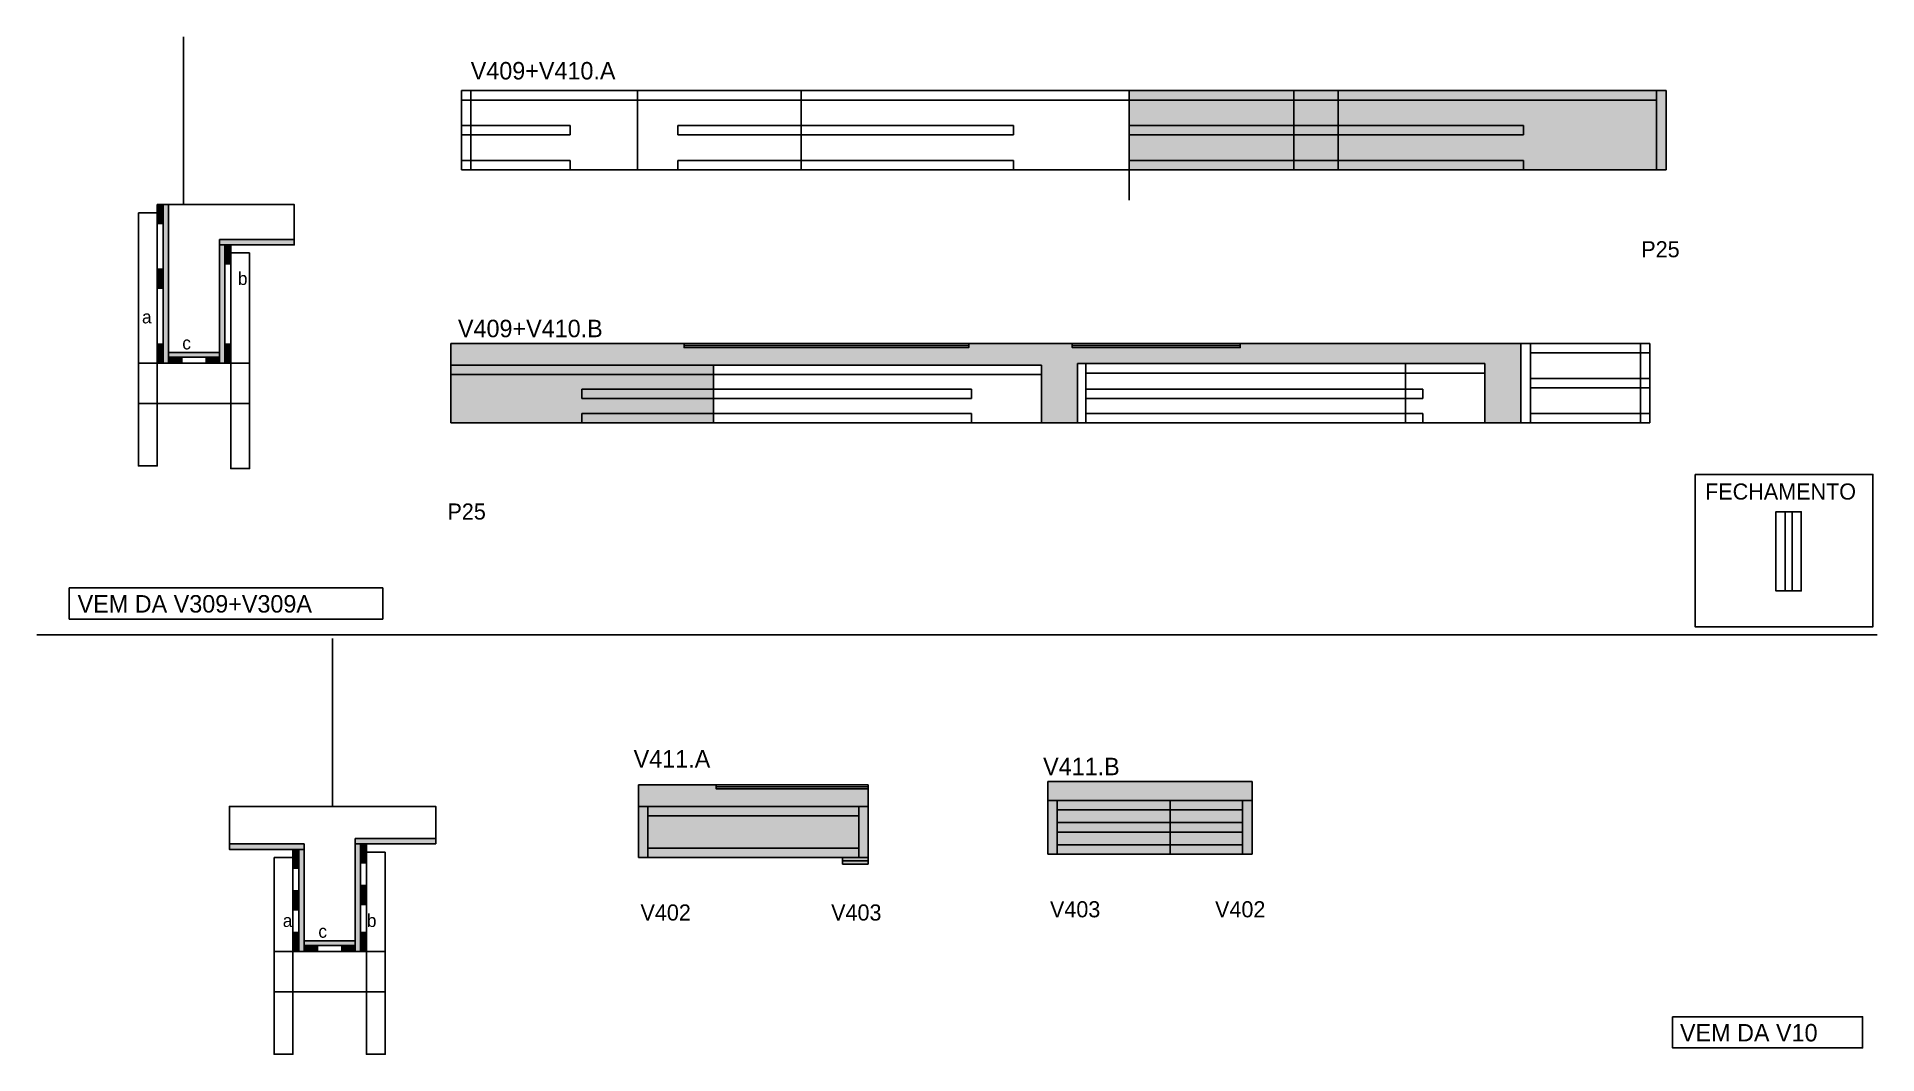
# Model space of a CAD drawing. Header units: metres. Extents: x 3180 to 4550, y 2805 to 3563.
import ezdxf

# ---------------------------------------------------------------- set-up
doc = ezdxf.new("R2010")
doc.units = ezdxf.units.M
for name, color, linetype in [('5', 7, 'Continuous'), ('CONCRETO', 7, 'Continuous'), ('COTA', 7, 'Continuous'), ('Cotas', 7, 'Continuous'), ('detalhes', 7, 'Continuous'), ('Hachura', 7, 'Continuous'), ('Madeira', 7, 'Continuous'), ('Painéis', 7, 'Continuous'), ('REAPROVEITAMENTO', 7, 'Continuous'), ('SARR_2.2x7', 7, 'Continuous'), ('SARR_3.5x7', 7, 'Continuous'), ('SARR_EDITAR', 7, 'Continuous'), ('TEXTO PILAR', 7, 'Continuous'), ('Texto Seção', 7, 'Continuous')]:
    doc.layers.add(name, color=color, linetype=linetype)

msp = doc.modelspace()

# ---------------------------------------------------------------- hatches: boundary and pattern name
at = {"layer": 'COTA'}
h = msp.add_hatch(color=7, dxfattribs=at)
h.dxf.hatch_style = 1
h.paths.add_polyline_path([(3906, 3287.7), (3926.8, 3303.1), (3926.8, 3303.1), (3906, 3287.7)])
h.paths.add_polyline_path([(4285.1, 3327.5), (4285.1, 3327.5), (4285.1, 3327.5), (4285.1, 3334.5), (4285.1, 3334.5), (4076.1, 3334.5), (4076.1, 3334.5), (4076.1, 3331.5), (4076.1, 3331.5), (3951.1, 3331.5), (3951.1, 3331.5), (3951.1, 3334.5), (3951.1, 3334.5), (3874.1, 3334.5), (3874.1, 3334.5), (3874.1, 3331.5), (3874.1, 3331.5), (3662.1, 3331.5), (3662.1, 3331.5), (3662.1, 3334.5), (3662.1, 3334.5), (3488.6, 3334.5), (3488.6, 3334.5), (3488.6, 3318.5), (3488.6, 3318.5), (3876.1, 3318.5), (3876.1, 3318.5), (3928.1, 3318.5), (3928.1, 3318.5), (3928.1, 3275.5), (3928.1, 3275.5), (3955.1, 3275.5), (3955.1, 3275.5), (3955.1, 3319.5), (3955.1, 3319.5), (4258.1, 3319.5), (4258.1, 3319.5), (4258.1, 3275.5), (4258.1, 3275.5), (4285.1, 3275.5), (4285.1, 3275.5), (4285.1, 3327.5)])
h = msp.add_hatch(color=7, dxfattribs=at)
h.dxf.hatch_style = 1
h.paths.add_polyline_path([(3799.1, 3002.9), (3686.1, 3002.9), (3686.1, 3002.9), (3686.1, 3005.9), (3686.1, 3005.9), (3628.1, 3005.9), (3628.1, 3005.9), (3628.1, 2989.9), (3628.1, 2989.9), (3799.1, 2989.9), (3799.1, 2989.9), (3799.1, 3002.9)])
h = msp.add_hatch(color=7, dxfattribs=at)
h.dxf.hatch_style = 1
h.paths.add_polyline_path([(4084.9, 3008.3), (3932.9, 3008.3), (3932.9, 3008.3), (3932.9, 2994.3), (3932.9, 2994.3), (4084.9, 2994.3), (4084.9, 2994.3), (4084.9, 3008.3)])
at = {"layer": 'Hachura'}
h = msp.add_hatch(color=7, dxfattribs=at)
h.dxf.hatch_style = 1
h.paths.add_polyline_path([(3274.3, 3423.9), (3269.9, 3423.9), (3269.9, 3423.9), (3269.9, 3437.9), (3269.9, 3437.9), (3274.3, 3437.9), (3274.3, 3437.9), (3274.3, 3423.9)])
h = msp.add_hatch(color=7, dxfattribs=at)
h.dxf.hatch_style = 1
h.paths.add_polyline_path([(3274.3, 3437.9), (3278.3, 3437.9), (3278.3, 3437.9), (3278.3, 3319.9), (3278.3, 3319.9), (3274.3, 3319.9), (3274.3, 3319.9), (3274.3, 3437.9)])
h = msp.add_hatch(color=7, dxfattribs=at)
h.dxf.hatch_style = 1
h.paths.add_polyline_path([(3316.3, 3407.9), (3316.3, 3411.9), (3316.3, 3411.9), (3371.9, 3411.9), (3371.9, 3411.9), (3371.9, 3407.9), (3371.9, 3407.9), (3316.3, 3407.9)])
h = msp.add_hatch(color=7, dxfattribs=at)
h.dxf.hatch_style = 1
h.paths.add_polyline_path([(3316.3, 3407.9), (3320.3, 3407.9), (3320.3, 3407.9), (3320.3, 3319.9), (3320.3, 3319.9), (3316.3, 3319.9), (3316.3, 3319.9), (3316.3, 3407.9)])
h = msp.add_hatch(color=7, dxfattribs=at)
h.dxf.hatch_style = 1
h.paths.add_polyline_path([(3324.7, 3393.9), (3320.3, 3393.9), (3320.3, 3393.9), (3320.3, 3407.9), (3320.3, 3407.9), (3324.7, 3407.9), (3324.7, 3407.9), (3324.7, 3393.9)])
h = msp.add_hatch(color=7, dxfattribs=at)
h.dxf.hatch_style = 1
h.paths.add_polyline_path([(3274.3, 3375.8), (3269.9, 3375.8), (3269.9, 3375.8), (3269.9, 3389.8), (3269.9, 3389.8), (3274.3, 3389.8), (3274.3, 3389.8), (3274.3, 3375.8)])
h = msp.add_hatch(color=7, dxfattribs=at)
h.dxf.hatch_style = 1
h.paths.add_polyline_path([(3274.3, 3319.9), (3269.9, 3319.9), (3269.9, 3319.9), (3269.9, 3333.9), (3269.9, 3333.9), (3274.3, 3333.9), (3274.3, 3333.9), (3274.3, 3319.9)])
h = msp.add_hatch(color=7, dxfattribs=at)
h.dxf.hatch_style = 1
h.paths.add_polyline_path([(3324.7, 3319.9), (3320.3, 3319.9), (3320.3, 3319.9), (3320.3, 3333.9), (3320.3, 3333.9), (3324.7, 3333.9), (3324.7, 3333.9), (3324.7, 3319.9)])
h = msp.add_hatch(color=7, dxfattribs=at)
h.dxf.hatch_style = 1
h.paths.add_polyline_path([(3278.3, 3324.3), (3278.3, 3327.9), (3278.3, 3327.9), (3316.3, 3327.9), (3316.3, 3327.9), (3316.3, 3324.3), (3316.3, 3324.3), (3278.3, 3324.3)])
h = msp.add_hatch(color=7, dxfattribs=at)
h.dxf.hatch_style = 1
h.paths.add_polyline_path([(3278.3, 3319.9), (3278.3, 3324.3), (3278.3, 3324.3), (3288.3, 3324.3), (3288.3, 3324.3), (3288.3, 3319.9), (3288.3, 3319.9), (3278.3, 3319.9)])
h = msp.add_hatch(color=7, dxfattribs=at)
h.dxf.hatch_style = 1
h.paths.add_polyline_path([(3316.3, 3319.9), (3316.3, 3324.3), (3316.3, 3324.3), (3306.3, 3324.3), (3306.3, 3324.3), (3306.3, 3319.9), (3306.3, 3319.9), (3316.3, 3319.9)])
h = msp.add_hatch(color=7, dxfattribs=at)
h.dxf.hatch_style = 1
h.paths.add_polyline_path([(3379.3, 2957.9), (3379.3, 2961.9), (3379.3, 2961.9), (3323.7, 2961.9), (3323.7, 2961.9), (3323.7, 2957.9), (3323.7, 2957.9), (3379.3, 2957.9)])
h = msp.add_hatch(color=7, dxfattribs=at)
h.dxf.hatch_style = 1
h.paths.add_polyline_path([(3375.3, 2959.9), (3379.3, 2959.9), (3379.3, 2959.9), (3379.3, 2881.9), (3379.3, 2881.9), (3375.3, 2881.9), (3375.3, 2881.9), (3375.3, 2959.9)])
h = msp.add_hatch(color=7, dxfattribs=at)
h.dxf.hatch_style = 1
h.paths.add_polyline_path([(3477.3, 2961.9), (3477.3, 2965.9), (3477.3, 2965.9), (3417.3, 2965.9), (3417.3, 2965.9), (3417.3, 2961.9), (3417.3, 2961.9), (3477.3, 2961.9)])
h = msp.add_hatch(color=7, dxfattribs=at)
h.dxf.hatch_style = 1
h.paths.add_polyline_path([(3421.3, 2961.9), (3417.3, 2961.9), (3417.3, 2961.9), (3417.3, 2881.9), (3417.3, 2881.9), (3421.3, 2881.9), (3421.3, 2881.9), (3421.3, 2961.9)])
h = msp.add_hatch(color=7, dxfattribs=at)
h.dxf.hatch_style = 1
h.paths.add_polyline_path([(3425.7, 2947.9), (3421.3, 2947.9), (3421.3, 2947.9), (3421.3, 2961.9), (3421.3, 2961.9), (3425.7, 2961.9), (3425.7, 2961.9), (3425.7, 2947.9)])
h = msp.add_hatch(color=7, dxfattribs=at)
h.dxf.hatch_style = 1
h.paths.add_polyline_path([(3370.9, 2943.9), (3375.3, 2943.9), (3375.3, 2943.9), (3375.3, 2957.9), (3375.3, 2957.9), (3370.9, 2957.9), (3370.9, 2957.9), (3370.9, 2943.9)])
h = msp.add_hatch(color=7, dxfattribs=at)
h.dxf.hatch_style = 1
h.paths.add_polyline_path([(3370.9, 2912.9), (3375.3, 2912.9), (3375.3, 2912.9), (3375.3, 2926.9), (3375.3, 2926.9), (3370.9, 2926.9), (3370.9, 2926.9), (3370.9, 2912.9)])
h = msp.add_hatch(color=7, dxfattribs=at)
h.dxf.hatch_style = 1
h.paths.add_polyline_path([(3425.7, 2916.9), (3421.3, 2916.9), (3421.3, 2916.9), (3421.3, 2930.9), (3421.3, 2930.9), (3425.7, 2930.9), (3425.7, 2930.9), (3425.7, 2916.9)])
h = msp.add_hatch(color=7, dxfattribs=at)
h.dxf.hatch_style = 1
h.paths.add_polyline_path([(3370.9, 2881.9), (3375.3, 2881.9), (3375.3, 2881.9), (3375.3, 2895.9), (3375.3, 2895.9), (3370.9, 2895.9), (3370.9, 2895.9), (3370.9, 2881.9)])
h = msp.add_hatch(color=7, dxfattribs=at)
h.dxf.hatch_style = 1
h.paths.add_polyline_path([(3425.7, 2881.9), (3421.3, 2881.9), (3421.3, 2881.9), (3421.3, 2895.9), (3421.3, 2895.9), (3425.7, 2895.9), (3425.7, 2895.9), (3425.7, 2881.9)])
h = msp.add_hatch(color=7, dxfattribs=at)
h.dxf.hatch_style = 1
h.paths.add_polyline_path([(3417.3, 2886.3), (3417.3, 2889.9), (3417.3, 2889.9), (3379.3, 2889.9), (3379.3, 2889.9), (3379.3, 2886.3), (3379.3, 2886.3), (3417.3, 2886.3)])
h = msp.add_hatch(color=7, dxfattribs=at)
h.dxf.hatch_style = 1
h.paths.add_polyline_path([(3379.3, 2881.9), (3379.3, 2886.3), (3379.3, 2886.3), (3389.3, 2886.3), (3389.3, 2886.3), (3389.3, 2881.9), (3389.3, 2881.9), (3379.3, 2881.9)])
h = msp.add_hatch(color=7, dxfattribs=at)
h.dxf.hatch_style = 1
h.paths.add_polyline_path([(3417.3, 2881.9), (3417.3, 2886.3), (3417.3, 2886.3), (3407.3, 2886.3), (3407.3, 2886.3), (3407.3, 2881.9), (3407.3, 2881.9), (3417.3, 2881.9)])
at = {"layer": 'REAPROVEITAMENTO'}
h = msp.add_hatch(color=7, dxfattribs=at)
h.dxf.hatch_style = 1
h.paths.add_polyline_path([(3993.4, 3522.8), (3993.4, 3463.8), (3993.4, 3463.8), (4393.1, 3463.8), (4393.1, 3463.8), (4393.1, 3522.8), (4393.1, 3522.8), (3993.4, 3522.8)])
h = msp.add_hatch(color=7, dxfattribs=at)
h.dxf.hatch_style = 1
h.paths.add_polyline_path([(3684.1, 3275.5), (3684.1, 3318.5), (3684.1, 3318.5), (3488.6, 3318.5), (3488.6, 3318.5), (3488.6, 3275.5), (3488.6, 3275.5), (3684.1, 3275.5)])
h = msp.add_hatch(color=7, dxfattribs=at)
h.dxf.hatch_style = 1
h.paths.add_polyline_path([(3628.1, 2951.9), (3780.1, 2951.9), (3780.1, 2951.9), (3780.1, 2946.9), (3780.1, 2946.9), (3799.1, 2946.9), (3799.1, 2946.9), (3799.1, 2989.9), (3799.1, 2989.9), (3628.1, 2989.9), (3628.1, 2989.9), (3628.1, 2951.9)])
h = msp.add_hatch(color=7, dxfattribs=at)
h.dxf.hatch_style = 1
h.paths.add_polyline_path([(4084.9, 2954.3), (4084.9, 2994.3), (4084.9, 2994.3), (3932.9, 2994.3), (3932.9, 2994.3), (3932.9, 2954.3), (3932.9, 2954.3), (4084.9, 2954.3)])

# ---------------------------------------------------------------- linework, layer by layer
at = {"layer": 'CONCRETO', "color": 7, "lineweight": 25}
for points in [[(3371.9, 3411.9), (3371.9, 3437.9), (3316.3, 3437.9), (3316.3, 3437.9), (3278.3, 3437.9), (3278.3, 3327.9), (3316.3, 3327.9), (3316.3, 3411.9)], [(3323.7, 2961.9), (3323.7, 2989.9), (3477.3, 2989.9), (3477.3, 2965.9), (3417.3, 2965.9), (3417.3, 2889.9), (3379.3, 2889.9), (3379.3, 2961.9)]]:
    msp.add_lwpolyline(points, close=True, dxfattribs=at)
at = {"layer": 'COTA', "color": 7, "lineweight": 25}
for p, q in [((3488.6, 3334.5), (3488.6, 3318.5)), ((3662.1, 3334.5), (3488.6, 3334.5)), ((3874.1, 3334.5), (4285.1, 3334.5)), ((3928.1, 3275.5), (3955.1, 3275.5)), ((4285.1, 3275.5), (4258.1, 3275.5)), ((3180.3, 3117.6), (4550.3, 3117.6)), ((3628.1, 3005.9), (3628.1, 2989.9)), ((3686.1, 3005.9), (3628.1, 3005.9)), ((3799.1, 3002.9), (3799.1, 2989.9)), ((3932.9, 3008.3), (3932.9, 2994.3)), ((4084.9, 3008.3), (3932.9, 3008.3)), ((4084.9, 3008.3), (4084.9, 2994.3))]:
    msp.add_line(p, q, dxfattribs=at)
at = {"layer": 'Cotas', "color": 7, "lineweight": 25}
msp.add_lwpolyline([(4414.7, 3237.1), (4547.1, 3237.1), (4547.1, 3123.6), (4414.7, 3123.6)], close=True, dxfattribs=at)
at = {"layer": 'Defpoints', "color": 7, "lineweight": 25}
for p, q in [((3289.5, 3437.9), (3289.5, 3562.9)), ((3400.5, 2989.9), (3400.5, 3114.9))]:
    msp.add_line(p, q, dxfattribs=at)
at = {"layer": 'Madeira', "color": 7, "lineweight": 25}
for points in [[(3274.3, 3423.9), (3269.9, 3423.9), (3269.9, 3437.9), (3274.3, 3437.9)], [(3324.7, 3393.9), (3320.3, 3393.9), (3320.3, 3407.9), (3324.7, 3407.9)], [(3274.3, 3375.8), (3269.9, 3375.8), (3269.9, 3389.8), (3274.3, 3389.8)], [(3274.3, 3319.9), (3269.9, 3319.9), (3269.9, 3333.9), (3274.3, 3333.9)], [(3324.7, 3319.9), (3320.3, 3319.9), (3320.3, 3333.9), (3324.7, 3333.9)], [(3278.3, 3319.9), (3278.3, 3324.3), (3288.3, 3324.3), (3288.3, 3319.9)], [(3316.3, 3319.9), (3316.3, 3324.3), (3306.3, 3324.3), (3306.3, 3319.9)], [(3425.7, 2947.9), (3421.3, 2947.9), (3421.3, 2961.9), (3425.7, 2961.9)], [(3370.9, 2943.9), (3375.3, 2943.9), (3375.3, 2957.9), (3370.9, 2957.9)], [(3370.9, 2912.9), (3375.3, 2912.9), (3375.3, 2926.9), (3370.9, 2926.9)], [(3425.7, 2916.9), (3421.3, 2916.9), (3421.3, 2930.9), (3425.7, 2930.9)], [(3370.9, 2881.9), (3375.3, 2881.9), (3375.3, 2895.9), (3370.9, 2895.9)], [(3425.7, 2881.9), (3421.3, 2881.9), (3421.3, 2895.9), (3425.7, 2895.9)], [(3379.3, 2881.9), (3379.3, 2886.3), (3389.3, 2886.3), (3389.3, 2881.9)], [(3417.3, 2881.9), (3417.3, 2886.3), (3407.3, 2886.3), (3407.3, 2881.9)]]:
    msp.add_lwpolyline(points, close=True, dxfattribs=at)
at = {"layer": 'Painéis', "color": 7, "lineweight": 25}
for p, q in [((3496.4, 3522.8), (4393.1, 3522.8)), ((3496.4, 3463.8), (3496.4, 3522.8)), ((3627.4, 3463.8), (3627.4, 3522.8)), ((3749.4, 3463.8), (3749.4, 3522.8)), ((3993.4, 3441.3), (3993.4, 3522.8)), ((4116.1, 3463.8), (4116.1, 3522.8)), ((4116.1, 3463.8), (4116.1, 3522.8)), ((4149.1, 3463.8), (4149.1, 3522.8)), ((4393.1, 3463.8), (4393.1, 3522.8)), ((3496.4, 3463.8), (3993.4, 3463.8)), ((3993.4, 3463.8), (4393.1, 3463.8)), ((4285.1, 3275.5), (4285.1, 3334.5)), ((4381.1, 3334.5), (4285.1, 3334.5)), ((4381.1, 3275.5), (4381.1, 3334.5)), ((3876.1, 3318.5), (3488.6, 3318.5)), ((3488.6, 3275.5), (3488.6, 3318.5)), ((3684.1, 3275.5), (3684.1, 3318.5)), ((3928.1, 3318.5), (3876.1, 3318.5)), ((3928.1, 3275.5), (3928.1, 3318.5)), ((3955.1, 3275.5), (3955.1, 3319.5)), ((3955.1, 3319.5), (4258.1, 3319.5)), ((4199.1, 3275.5), (4199.1, 3319.5)), ((4258.1, 3275.5), (4258.1, 3319.5)), ((3928.1, 3275.5), (3488.6, 3275.5)), ((3955.1, 3275.5), (4258.1, 3275.5)), ((4285.1, 3275.5), (4381.1, 3275.5)), ((4493.8, 3209.3), (4474.9, 3209.3)), ((4474.9, 3150.3), (4474.9, 3209.3)), ((4493.8, 3209.3), (4493.8, 3150.3)), ((4493.8, 3150.3), (4474.9, 3150.3)), ((3628.1, 2989.9), (3799.1, 2989.9)), ((3628.1, 2951.9), (3628.1, 2989.9)), ((3799.1, 2946.9), (3799.1, 2989.9)), ((3932.9, 2994.3), (4084.9, 2994.3)), ((3932.9, 2954.3), (3932.9, 2994.3)), ((4023.9, 2954.3), (4023.9, 2994.3)), ((4084.9, 2954.3), (4084.9, 2994.3)), ((3628.1, 2951.9), (3780.1, 2951.9)), ((3780.1, 2946.9), (3780.1, 2951.9)), ((3799.1, 2946.9), (3780.1, 2946.9)), ((3932.9, 2954.3), (4084.9, 2954.3))]:
    msp.add_line(p, q, dxfattribs=at)
for points in [[(3274.3, 3437.9), (3278.3, 3437.9), (3278.3, 3319.9), (3274.3, 3319.9)], [(3316.3, 3407.9), (3316.3, 3411.9), (3371.9, 3411.9), (3371.9, 3407.9)], [(3320.3, 3407.9), (3316.3, 3407.9), (3316.3, 3319.9), (3320.3, 3319.9)], [(3874.1, 3334.5), (3662.1, 3334.5), (3662.1, 3331.5), (3874.1, 3331.5)], [(4076.1, 3334.5), (3951.1, 3334.5), (3951.1, 3331.5), (4076.1, 3331.5)], [(3278.3, 3324.3), (3278.3, 3327.9), (3316.3, 3327.9), (3316.3, 3324.3)], [(3686.1, 3005.9), (3799.1, 3005.9), (3799.1, 3002.9), (3686.1, 3002.9)], [(3379.3, 2957.9), (3379.3, 2961.9), (3323.7, 2961.9), (3323.7, 2957.9)], [(3477.3, 2961.9), (3477.3, 2965.9), (3417.3, 2965.9), (3417.3, 2961.9)], [(3421.3, 2961.9), (3417.3, 2961.9), (3417.3, 2881.9), (3421.3, 2881.9)], [(3375.3, 2957.9), (3379.3, 2957.9), (3379.3, 2881.9), (3375.3, 2881.9)], [(3417.3, 2886.3), (3417.3, 2889.9), (3379.3, 2889.9), (3379.3, 2886.3)]]:
    msp.add_lwpolyline(points, close=True, dxfattribs=at)
at = {"layer": 'SARR_2.2x7', "color": 7, "lineweight": 25}
for p, q in [((3503.4, 3463.8), (3503.4, 3522.8)), ((4386.1, 3463.8), (4386.1, 3522.8)), ((3496.4, 3515.8), (3749.4, 3515.8)), ((3749.4, 3515.8), (4116.1, 3515.8)), ((4116.1, 3515.8), (4386.1, 3515.8)), ((3577.4, 3496.8), (3496.4, 3496.8)), ((3577.4, 3489.8), (3577.4, 3496.8)), ((3657.4, 3496.8), (3749.4, 3496.8)), ((3657.4, 3489.8), (3657.4, 3496.8)), ((3749.4, 3496.8), (3907.4, 3496.8)), ((3907.4, 3489.8), (3907.4, 3496.8)), ((3993.4, 3496.8), (4116.1, 3496.8)), ((3993.4, 3489.8), (3993.4, 3496.8)), ((4116.1, 3496.8), (4287.1, 3496.8)), ((4287.1, 3489.8), (4287.1, 3496.8)), ((3577.4, 3489.8), (3496.4, 3489.8)), ((3657.4, 3489.8), (3749.4, 3489.8)), ((3749.4, 3489.8), (3907.4, 3489.8)), ((3993.4, 3489.8), (4116.1, 3489.8)), ((4116.1, 3489.8), (4287.1, 3489.8)), ((3577.4, 3470.8), (3496.4, 3470.8)), ((3577.4, 3463.8), (3577.4, 3470.8)), ((3657.4, 3470.8), (3749.4, 3470.8)), ((3657.4, 3463.8), (3657.4, 3470.8)), ((3749.4, 3470.8), (3907.4, 3470.8)), ((3907.4, 3463.8), (3907.4, 3470.8)), ((3993.4, 3470.8), (4116.1, 3470.8)), ((3993.4, 3463.8), (3993.4, 3470.8)), ((4116.1, 3470.8), (4287.1, 3470.8)), ((4287.1, 3463.8), (4287.1, 3470.8)), ((3749.4, 3463.8), (3907.4, 3463.8)), ((4292.1, 3275.5), (4292.1, 3334.5)), ((4374.1, 3275.5), (4374.1, 3334.5)), ((3961.1, 3275.5), (3961.1, 3319.5)), ((4292.1, 3327.5), (4381.1, 3327.5)), ((3684.1, 3311.5), (3488.6, 3311.5)), ((3876.1, 3311.5), (3684.1, 3311.5)), ((3876.1, 3311.5), (3928.1, 3311.5)), ((3961.1, 3312.5), (4199.1, 3312.5)), ((4199.1, 3312.5), (4258.1, 3312.5)), ((4292.1, 3308.5), (4381.1, 3308.5)), ((3586.1, 3293.5), (3586.1, 3300.5)), ((3586.1, 3300.5), (3684.1, 3300.5)), ((3586.1, 3293.5), (3684.1, 3293.5)), ((3684.1, 3300.5), (3876.1, 3300.5)), ((3684.1, 3293.5), (3876.1, 3293.5)), ((3876.1, 3293.5), (3876.1, 3300.5)), ((3961.1, 3300.5), (4199.1, 3300.5)), ((3961.1, 3293.5), (4199.1, 3293.5)), ((4199.1, 3300.5), (4212.1, 3300.5)), ((4199.1, 3293.5), (4212.1, 3293.5)), ((4212.1, 3293.5), (4212.1, 3300.5)), ((4292.1, 3301.5), (4381.1, 3301.5)), ((3586.1, 3275.5), (3586.1, 3282.5)), ((3684.1, 3282.5), (3586.1, 3282.5)), ((3876.1, 3282.5), (3684.1, 3282.5)), ((3876.1, 3275.5), (3876.1, 3282.5)), ((3961.1, 3282.5), (4199.1, 3282.5)), ((4199.1, 3282.5), (4212.1, 3282.5)), ((4212.1, 3275.5), (4212.1, 3282.5)), ((4292.1, 3282.5), (4381.1, 3282.5)), ((3635.1, 2951.9), (3635.1, 2989.9)), ((3792.1, 2951.9), (3792.1, 2989.9)), ((3939.9, 2954.3), (3939.9, 2994.3)), ((3939.9, 2987.3), (4077.9, 2987.3)), ((4077.9, 2954.3), (4077.9, 2994.3)), ((3635.1, 2982.9), (3792.1, 2982.9)), ((3939.9, 2977.8), (4077.9, 2977.8)), ((3939.9, 2970.8), (4077.9, 2970.8)), ((3939.9, 2961.3), (4077.9, 2961.3)), ((3635.1, 2958.9), (3792.1, 2958.9)), ((3635.1, 2951.9), (3792.1, 2951.9)), ((3792.1, 2951.9), (3799.1, 2951.9))]:
    msp.add_line(p, q, dxfattribs=at)
for points in [[(4481.9, 3209.3), (4474.9, 3209.3), (4474.9, 3150.3), (4481.9, 3150.3)], [(4486.9, 3209.3), (4493.8, 3209.3), (4493.8, 3150.3), (4486.9, 3150.3)]]:
    msp.add_lwpolyline(points, close=True, dxfattribs=at)
at = {"layer": 'SARR_3.5x7', "color": 7, "lineweight": 25}
for points in [[(3255.9, 3431.9), (3269.9, 3431.9), (3269.9, 3243.4), (3255.9, 3243.4)], [(3338.7, 3401.9), (3324.7, 3401.9), (3324.7, 3241.4), (3338.7, 3241.4)], [(3255.9, 3319.9), (3338.7, 3319.9), (3338.7, 3289.8), (3255.9, 3289.8)], [(3356.9, 2951.9), (3370.9, 2951.9), (3370.9, 2805.4), (3356.9, 2805.4)], [(3439.7, 2955.9), (3425.7, 2955.9), (3425.7, 2805.4), (3439.7, 2805.4)], [(3356.9, 2881.9), (3439.7, 2881.9), (3439.7, 2851.8), (3356.9, 2851.8)]]:
    msp.add_lwpolyline(points, close=True, dxfattribs=at)
at = {"layer": 'SARR_EDITAR', "color": 7, "lineweight": 25}
for p, q in [((3662.1, 3333), (3874.1, 3333)), ((3951.1, 3333), (4076.1, 3333)), ((3799.1, 3004.4), (3686.1, 3004.4)), ((3780.1, 2949.4), (3799.1, 2949.4))]:
    msp.add_line(p, q, dxfattribs=at)
at = {"layer": 'Texto Seção', "color": 7, "lineweight": 25}
for points in [[(3204.4, 3152.6), (3437.8, 3152.6), (3437.8, 3129.4), (3204.4, 3129.4)], [(4398, 2833.3), (4539.4, 2833.3), (4539.4, 2810.1), (4398, 2810.1)]]:
    msp.add_lwpolyline(points, close=True, dxfattribs=at)

# ---------------------------------------------------------------- texts
at = {"layer": '5', "color": 7, "lineweight": 25}
for s, p in [('P25', (4374.7, 3398.7)), ('P25', (3486, 3203.4)), ('V403', (3934.5, 2907.3)), ('V402', (4057.4, 2907.3)), ('V402', (3629.7, 2904.9)), ('V403', (3771.6, 2904.9))]:
    msp.add_text(s, height=12, dxfattribs=at).set_placement(p)
at = {"layer": 'detalhes', "color": 7, "lineweight": 25}
for s, p in [('b', (3330, 3378.1)), ('a', (3258.6, 3349.5)), ('c', (3288.6, 3330.1)), ('a', (3363.4, 2900.1)), ('b', (3426, 2900.1)), ('c', (3389.9, 2892.1))]:
    msp.add_text(s, height=9.6, dxfattribs=at).set_placement(p)
at = {"layer": 'TEXTO PILAR', "color": 7, "lineweight": 25}
msp.add_text('FECHAMENTO', height=12, dxfattribs=at).set_placement((4422.2, 3218.3))
at = {"layer": 'Texto Seção', "color": 7, "lineweight": 25}
for s, p in [('V409+V410.A', (3503.3, 3531.1)), ('V409+V410.B', (3493.8, 3339.2)), ('VEM DA V309+V309A', (3210.7, 3134.2)), ('V411.A', (3624.6, 3018.8)), ('V411.B', (3929.4, 3013.1)), ('VEM DA V10', (4403.5, 2814.9))]:
    msp.add_text(s, height=13, dxfattribs=at).set_placement(p)

doc.saveas('drawing.dxf')
